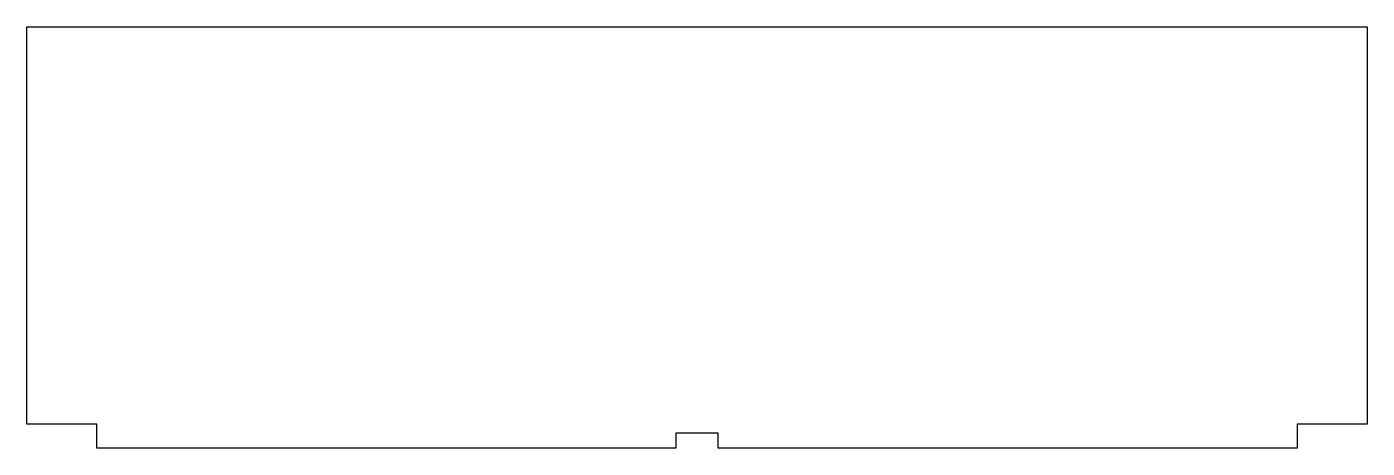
# Model space of a CAD drawing. Extents: x 0 to 449, y -141 to 0.
import ezdxf

# ---------------------------------------------------------------- set-up
doc = ezdxf.new("R2010")
doc.units = 0
doc.layers.get('0').update_dxf_attribs({"linetype": 'CONTINUOUS'})

msp = doc.modelspace()

# ---------------------------------------------------------------- linework, layer by layer
at = {"color": 7}
for p, q in [((0.024995, -133.374466), (0.024995, -0.024469)), ((0.024995, -0.024469), (449.28762, -0.024469)), ((449.28762, -0.024469), (449.28762, -133.374466)), ((23.524996, -133.374466), (0.024995, -133.374466)), ((23.524996, -141.374466), (23.524996, -133.374466)), ((449.28762, -133.374466), (425.78762, -133.374466)), ((425.78762, -133.374466), (425.78762, -141.374466)), ((231.78762, -136.374466), (217.52499, -136.374466)), ((217.52499, -136.374466), (217.52499, -141.374466)), ((231.78762, -141.374466), (231.78762, -136.374466)), ((23.524996, -141.349462), (23.524996, -141.349462)), ((217.52499, -141.374466), (23.524996, -141.374466)), ((425.78762, -141.374466), (231.78762, -141.374466))]:
    msp.add_line(p, q, dxfattribs=at)
for points in [[(23.501899, -141.364894), (23.498029, -141.374236), (23.500168, -141.384989), (23.507318, -141.392139)], [(23.524996, -141.349462), (23.514884, -141.349462), (23.505769, -141.355553), (23.501899, -141.364894)], [(23.507318, -141.392139), (23.514468, -141.399289), (23.525221, -141.401428), (23.534563, -141.397559)], [(23.542674, -141.356784), (23.537985, -141.352095), (23.531626, -141.349462), (23.524996, -141.349462)], [(23.534563, -141.397559), (23.543905, -141.393689), (23.549996, -141.384573), (23.549996, -141.374462)], [(23.549996, -141.374462), (23.549996, -141.367831), (23.547362, -141.361472), (23.542674, -141.356784)]]:
    msp.add_open_spline(points, degree=3, dxfattribs=at)

doc.saveas('drawing.dxf')
